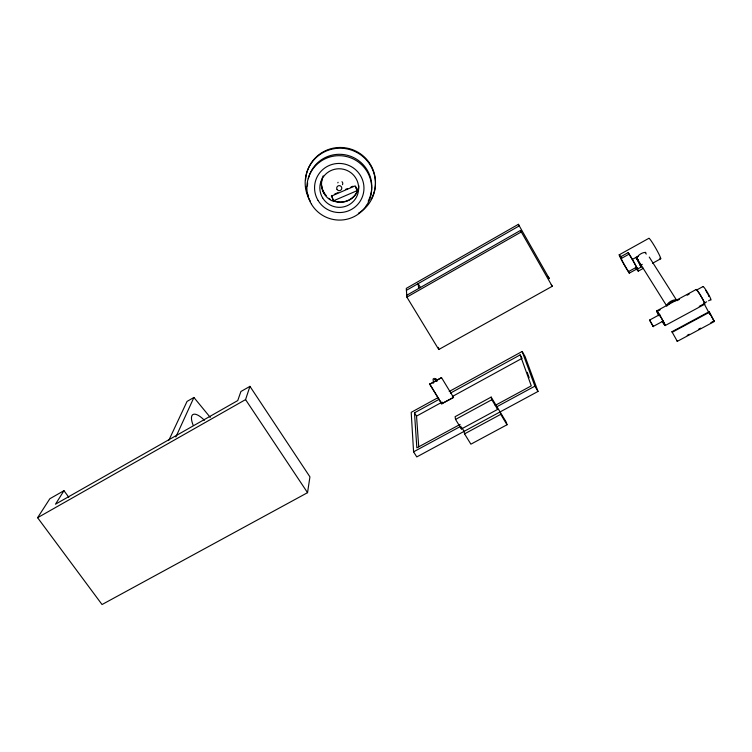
<?xml version="1.0" encoding="UTF-8"?>
<svg xmlns="http://www.w3.org/2000/svg" width="752" height="752" viewBox="0 0 752 752"><rect width="100%" height="100%" fill="white"/><g stroke="black" fill="none" stroke-linecap="round" stroke-linejoin="round"><path stroke-width="1.13" d="M632.394 259.675L632.394 259.384A11.844 0.761 60.1 0 0 628.183 252.606L620.842 256.686A11.825 0.677 60.2 0 0 620.973 258.829A11.825 0.677 60.2 0 0 629.302 273.145L636.568 269.131A11.844 0.761 60.1 0 0 637.574 269.019L641.23 266.998A15.839 1.072 60.1 0 0 636.07 257.353L636.06 257.645A9.522 0.649 60.1 0 1 640.243 265.456L641.23 266.998M436.517 380.926L436.423 379.337L435.474 379.863M357.896 189.466L357.783 190.388L333.493 200.812L335.787 201.715A19.007 18.847 28.3 0 0 356.871 192.662L358.685 188.103M63.976 490.68L49.829 498.745L37.6 517.705L102.037 604.533L307.54 492.673L309.927 476.862L249.955 386.359L240.913 391.51L237.745 400.572L55.498 504.188L63.976 490.68L68.78 497.26M333.644 201.367L331.491 195.464L333.644 201.367L331.143 200.38A18.819 18.659 27.9 0 1 323.181 175.874M37.6 517.705L245.556 399.603L249.955 386.359M358.45 188.038L356.664 192.55A18.762 18.603 28.3 0 1 335.853 201.48L333.803 200.681M175.874 436.968L193.913 397.479L210.278 417.407M168.805 440.352L187.051 401.418L193.913 397.479M649.587 320.079L653.328 326.641L649.587 320.079L659.871 314.505M548.293 276.774L549.327 278.663L518.382 224.322L406.287 288.383L406.879 297.125L438.764 349.52L552.25 286.286L551.272 284.482M406.418 290.328L519.237 225.891L518.382 224.322M406.757 295.273L520.45 230.45L552.25 286.286M406.879 297.125L521.258 231.954L520.45 230.45M619.197 254.825L648.76 238.375A11.891 1.025 60.1 0 1 656.524 249.589A11.891 1.025 60.1 0 1 659.805 258.152M629.302 273.145L628.512 271.604A9.588 0.545 60.2 0 1 621.754 259.985A9.588 0.545 60.2 0 1 621.65 258.265L628.982 254.195L628.183 252.606M637.893 256.347L632.394 259.384A15.83 1.015 60.2 0 1 637.574 269.019L636.587 267.468M638.373 259.656A5.565 2.604 -30.9 0 1 637.358 257.231L637.922 256.3A5.565 2.604 -30.9 0 1 644.812 252.475L645.207 252.287A11.872 0.912 60.1 0 1 646.25 254.101M636.06 257.645L638.091 256.526M628.512 271.604L635.778 267.58A9.597 0.62 60.1 0 0 635.807 265.879A9.597 0.62 60.1 0 0 628.982 254.195M640.243 265.456L642.264 264.337M436.423 379.337L437.081 381.179L435.699 378.914L434.449 379.6L434.299 378.359L433.067 379.036L433.556 383.144M429.74 384.131L441.527 377.626L453.531 397.423L441.781 403.852L429.74 384.131L441.781 403.852M429.768 384.366L441.527 377.626M638.345 271.096L643.43 268.295M652.604 263.238L660.754 258.744M437.908 397.695L411.203 412.35L413.572 451.83L416.777 456.915L538.009 391.444L525.009 356.363L522.142 351.485L449.207 391.501M460.139 424.391L416.843 447.844L414.484 412.829L439.102 399.331M450.392 393.136L520.158 354.897L521.653 357.444M418.732 446.81L416.533 416.119L442.167 402.085M452.422 396.464L522.151 358.29M441.744 403.608L453.531 397.423M462.001 427.916L464.116 431.357L464.548 433.857L470.893 444.169L507.017 424.767L506.34 422.304L491.15 397.094L455.101 416.683L455.533 419.428L461.408 428.978L497.645 409.389L496.94 406.7L534.888 386.161L522.142 351.485M455.533 419.428L491.817 399.726L491.15 397.094M656.769 310.877L696.239 289.454M657.107 311.478L660.143 309.833M677.355 300.49L679.376 299.39M687.159 295.226L689.17 294.126M703.101 286.521L696.578 290.056A7.858 0.771 59.7 0 1 701.531 297.153A7.858 0.771 59.7 0 1 704.323 303.629M495.192 405.403L531.269 385.861L520.158 354.897M413.572 451.83L460.938 426.187M653.168 326.471L663.377 320.954M703.91 303.31L706.701 301.796M708.563 300.8L710.424 299.794A7.868 0.827 59.7 0 0 708.102 293.6A7.868 0.827 59.7 0 0 702.951 286.691M699.257 306.365L703.317 304.175M665.135 325.569L704.671 304.231M464.548 433.857L500.729 414.333L500.089 411.927M677.317 341.342L671.931 331.735L709.014 311.779L709.456 312.24L714.4 321.48L677.317 341.342L676.922 340.853M709.456 312.24L672.326 332.215L671.931 331.735M687.206 335.345L689.264 334.245M698.523 329.282L700.582 328.182M710.866 322.664L713.949 321.01L714.4 321.48M334.715 194.072L337.949 192.691M345.478 189.448L347.631 188.517M350.864 187.126L353.017 186.205M331.322 196.14L355.076 185.923L357.379 191.177L355.63 186.327M644.812 252.475L645.789 252.559M708.657 296.476L708.704 295.762M705.611 290.507L706.025 291.062M245.556 399.603L307.54 492.673M649.239 257.062L676.95 300.762M706.504 291.776L707.519 293.449M637.217 258.801L666.892 306.224M414.484 412.829L416.533 416.119M491.817 399.726L497.645 409.389M500.729 414.333L507.017 424.767M420.547 287.649L418.131 283.636L418.657 288.486M534.888 386.161L538.009 391.444M709.014 311.779L713.949 321.01M709.86 314.439L704.22 303.883A8.554 0.846 59.7 0 0 701.635 297.19A8.554 0.846 59.7 0 0 696.089 289.633M620.842 256.686L621.65 258.265M707.999 294.305L708.393 295.094M635.778 267.58L636.568 269.131M527.208 372.287L529.145 377.664M461.098 427.117L461.408 428.978M438.463 347.386L438.764 349.52M435.699 378.914L435.934 380.813M193.132 425.153A20.078 6.965 54.9 0 1 204.422 420.302M330.344 199.412A19.007 18.847 28.3 0 1 328.709 198.284M325.851 195.558A19.007 18.847 28.3 0 1 322.392 189.579M322.091 188.649A19.007 18.847 28.3 0 1 321.621 179.841M337.845 182.886A2.5 2.482 28.2 0 1 338.08 182.285M341.991 181.711A2.5 2.482 28.2 0 1 342.461 184.701M326.03 195.398A18.762 18.603 28.3 0 1 324.836 193.837M324.309 193.029A18.762 18.603 28.3 0 1 322.627 189.504M322.072 187.643A18.762 18.603 28.3 0 1 321.612 184.738M321.555 183.77A18.762 18.603 28.3 0 1 321.865 179.888M307.474 185.979A32.214 31.913 26.8 0 1 307.634 182.839M308.329 178.713A32.214 31.913 26.8 0 1 350.761 156.36A32.214 31.913 26.8 0 1 368.198 201.141M310.407 201.329A35.203 34.902 28.3 0 1 321.959 153.211A35.203 34.902 28.3 0 1 370.351 165.271A35.203 34.902 28.3 0 1 358.384 213.286M367.126 205.052A35.053 34.752 28.8 0 1 365.604 206.715M308.593 196.347A35.053 34.752 28.8 0 1 307.342 193.17M306.177 188.78A35.053 34.752 28.8 0 1 305.801 186.524M305.585 179.719A35.053 34.752 28.8 0 1 350.432 148.971A35.053 34.752 28.8 0 1 371.037 199.496M358.854 185.8A18.819 18.659 27.9 0 1 358.366 188.686M659.034 315.868A8.498 0.517 60 0 1 657.774 312.108A8.498 0.517 60 0 1 664.542 323.774A8.498 0.517 60 0 1 662.277 321.452M658.348 314.486A7.802 0.47 60 0 1 658.526 313.349A7.802 0.47 60 0 1 664.42 323.689A7.802 0.47 60 0 1 662.174 321.189M666.827 305.528A5.734 2.463 -30.1 0 1 671.01 301.167A5.734 2.463 -30.1 0 1 676.546 300.255M668.603 304.823A3.722 1.598 -30.1 0 1 671.32 301.984A3.722 1.598 -30.1 0 1 674.92 301.392M322.627 197.87A19.439 19.251 26 0 0 356.232 197.522A19.439 19.251 26 0 0 338.908 168.768A19.439 19.251 26 0 0 322.627 197.87M337.065 189.448A2.557 2.538 26 0 0 341.483 189.391A2.557 2.538 26 0 0 339.19 185.612A2.557 2.538 26 0 0 337.065 189.448M318.077 200.464A24.75 24.506 26 0 0 360.857 200.079A24.75 24.506 26 0 0 338.851 163.438A24.75 24.506 26 0 0 318.077 200.464M311.46 204.187A32.468 32.148 26 0 0 367.578 203.783A32.468 32.148 26 0 0 338.785 155.673A32.468 32.148 26 0 0 311.46 204.187"/></g></svg>
